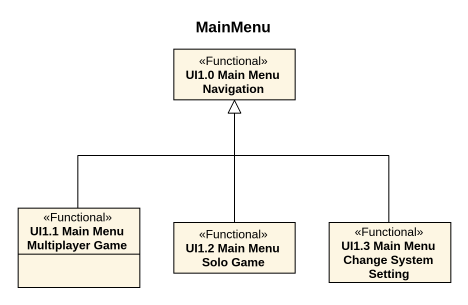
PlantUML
@startuml
title MainMenu
hide circle
hide empty members
class "UI1.0 Main Menu Navigation" as UI1_0_Main_Menu_Navigation <<Functional>>
class "UI1.1 Main Menu Multiplayer Game" as UI1_1_Main_Menu_Multiplayer <<Functional>>
class "UI1.2 Main Menu Solo Game" as UI1_2_Main_Menu_Solo_Game <<Functional>>
class "UI1.3 Main Menu Change System Setting" as UI1_3_Main_Menu_Change <<Functional>>
UI1_1_Main_Menu_Multiplayer -up-|> UI1_0_Main_Menu_Navigation
UI1_2_Main_Menu_Solo_Game -up-|> UI1_0_Main_Menu_Navigation
UI1_3_Main_Menu_Change -up-|> UI1_0_Main_Menu_Navigation
@enduml
